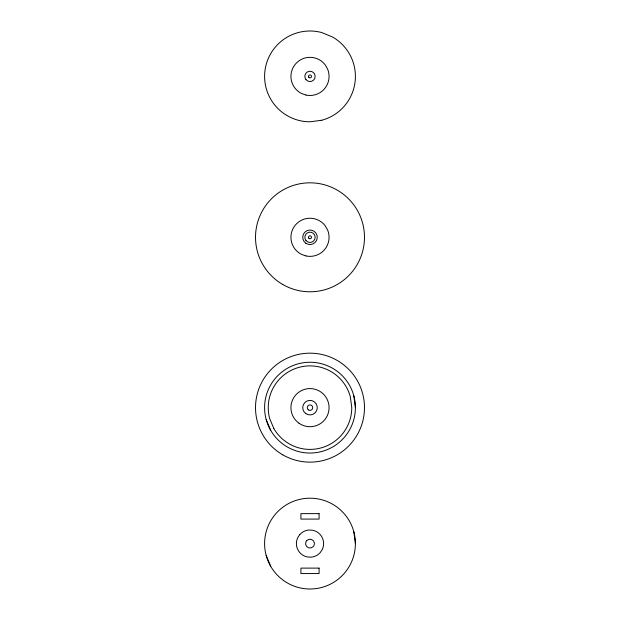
<?xml version="1.0" encoding="UTF-8"?>
<svg xmlns="http://www.w3.org/2000/svg" width="620" height="620" viewBox="0 0 620 620"><rect width="100%" height="100%" fill="white"/><g stroke="black" fill="none" stroke-linecap="round" stroke-linejoin="round"><path stroke-width="0.93" d="M266.143 419.399L270.684 430.35M266.143 555.35L270.684 566.3M353.857 395.893L355.399 407.65A45.4 45.4 0 0 1 287.3 446.966A45.4 45.4 0 0 1 287.3 368.327A45.4 45.4 0 0 1 355.399 407.65M353.857 531.851L355.399 543.601A45.4 45.4 0 0 1 287.3 582.916A45.4 45.4 0 0 1 287.3 504.277A45.4 45.4 0 0 1 355.399 543.601M299.747 534.634L297.771 537.594A13.617 13.617 0 0 0 307.365 556.962L310.915 557.186A13.617 13.617 0 0 0 320.253 552.56L322.229 549.599A13.617 13.617 0 0 0 312.635 530.24L309.086 530.007A13.617 13.617 0 0 0 299.747 534.634M306.644 540.663L305.993 541.632A4.464 4.464 0 0 0 313.356 546.538L314.007 545.569A4.464 4.464 0 0 0 306.644 540.663M321.749 120.257L310 121.799A45.4 45.4 0 0 1 264.988 70.478A45.4 45.4 0 0 1 321.749 32.55L332.7 37.084A45.4 45.4 0 0 1 321.749 120.257M319.083 513.631L300.917 513.631L300.917 519.079L319.083 519.079L319.083 513.631M319.083 568.114L300.917 568.114L300.917 573.562L319.083 573.562L319.083 568.114M306.001 95.046L301.653 93.543A19.065 19.065 0 0 1 295.353 64.193A19.065 19.065 0 0 1 325.361 65.1L327.616 69.107A19.065 19.065 0 0 1 306.001 95.046M306.001 255.944L301.653 254.448A19.065 19.065 0 0 1 295.353 225.091A19.065 19.065 0 0 1 325.361 225.998L327.616 230.004A19.065 19.065 0 0 1 306.001 255.944M273.831 428.529L269.654 418.461A41.773 41.773 0 0 1 299.189 367.303A41.773 41.773 0 0 1 350.346 396.839L351.772 407.65A41.773 41.773 0 0 1 273.831 428.529M282.759 284.487A54.483 54.483 0 0 0 364.483 237.305A54.483 54.483 0 0 0 282.759 190.123A54.483 54.483 0 0 0 282.759 284.487M305.815 243.242A7.262 7.262 0 0 0 317.231 237.956A7.262 7.262 0 0 0 306.954 230.71A7.262 7.262 0 0 0 305.815 243.242M305.962 240.506A5.154 5.154 0 0 0 314.797 239.196A5.154 5.154 0 0 0 309.248 232.206A5.154 5.154 0 0 0 305.962 240.506M308.845 238.22A1.472 1.472 0 0 0 311.372 237.847A1.472 1.472 0 0 0 309.783 235.84A1.472 1.472 0 0 0 308.845 238.22M305.962 79.608A5.154 5.154 0 0 0 314.797 78.298A5.154 5.154 0 0 0 309.248 71.3A5.154 5.154 0 0 0 305.962 79.608M308.845 77.314A1.472 1.472 0 0 0 311.372 76.942A1.472 1.472 0 0 0 309.783 74.943A1.472 1.472 0 0 0 308.845 77.314M282.759 454.832A54.483 54.483 0 0 0 364.483 407.65A54.483 54.483 0 0 0 282.759 360.468A54.483 54.483 0 0 0 282.759 454.832M299.01 423.228A19.065 19.065 0 0 0 328.988 409.371A19.065 19.065 0 0 0 302.002 390.337A19.065 19.065 0 0 0 299.01 423.228M305.815 413.587A7.262 7.262 0 0 0 317.231 408.309A7.262 7.262 0 0 0 306.954 401.055A7.262 7.262 0 0 0 305.815 413.587M308.427 409.874A2.72 2.72 0 0 0 312.713 407.89A2.72 2.72 0 0 0 308.861 405.178A2.72 2.72 0 0 0 308.427 409.874"/></g></svg>
